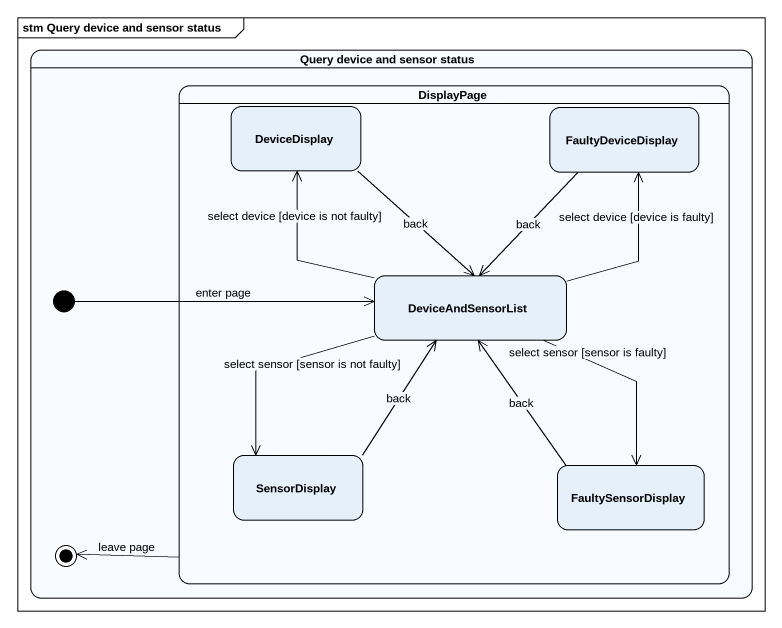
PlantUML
@startuml
mainframe stm Query device and sensor status
hide empty description
state "Query device and sensor status" as Query_device_and_sensor {
  state DisplayPage {
    state DeviceDisplay
    state FaultyDeviceDisplay
    state DeviceAndSensorList
    state SensorDisplay
    state FaultySensorDisplay
  }
  state initial1 <<start>>
  DisplayPage -left-> [*] : leave page
}
DeviceDisplay --> DeviceAndSensorList : back
FaultyDeviceDisplay --> DeviceAndSensorList : back
initial1 -right-> DeviceAndSensorList : enter page
DeviceAndSensorList -up-> DeviceDisplay : select device [device is not faulty]
DeviceAndSensorList -up-> FaultyDeviceDisplay : select device [device is faulty]
DeviceAndSensorList --> SensorDisplay : select sensor [sensor is not faulty]
DeviceAndSensorList --> FaultySensorDisplay : select sensor [sensor is faulty]
SensorDisplay -up-> DeviceAndSensorList : back
FaultySensorDisplay -up-> DeviceAndSensorList : back
@enduml
